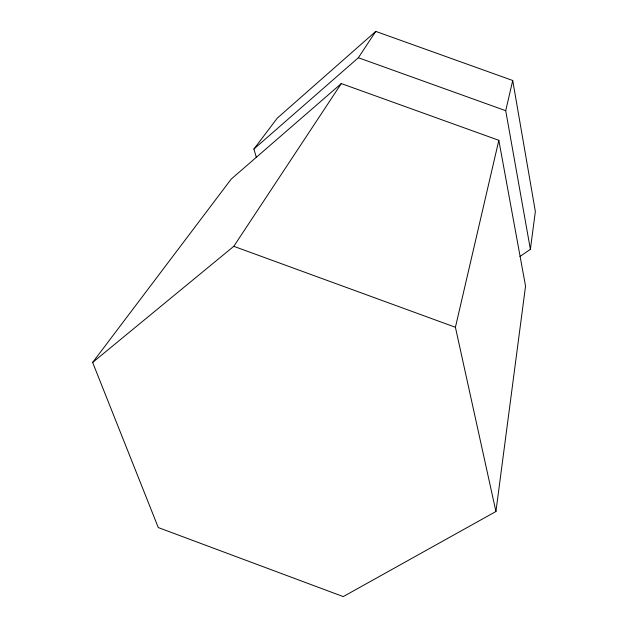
<?xml version="1.0" encoding="UTF-8"?>
<svg xmlns="http://www.w3.org/2000/svg" width="628" height="628" viewBox="0 0 628 628"><rect width="100%" height="100%" fill="white"/><g stroke="black" fill="none" stroke-linecap="round" stroke-linejoin="round"><path stroke-width="0.94" d="M495.932 511.498L525.55 286.101L498.828 140.311L341.302 83.571L231.222 179.082L92.646 362.45L158.287 527.575L343.249 596.6L495.932 511.498L455.418 327.274L498.828 140.311M519.953 256.499L530.385 249.308L535.354 211.503L512.723 80.502L375.764 31.4L277.246 118.166L253.908 149.048L256.365 157.51M530.385 249.308L505.713 110.685L512.723 80.502M92.646 362.45L233.797 246.317L341.302 83.571M253.908 149.048L358.368 57.737L375.764 31.4M358.368 57.737L505.713 110.685M233.797 246.317L455.418 327.274"/></g></svg>
